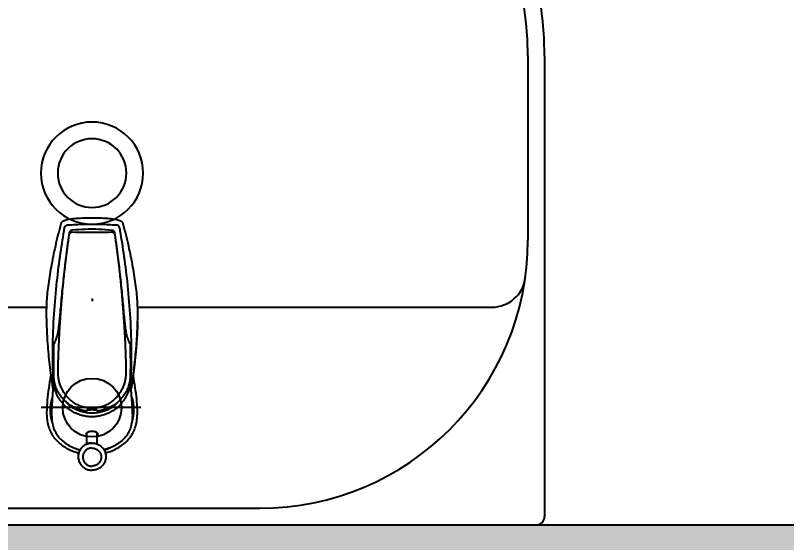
# Model space of a CAD drawing. Header units: millimetres. Extents: x 0 to 400063, y 963 to 238763.
# Drawn here: x 58034 to 58494.1, y 155007 to 155321.7 of the extents above; entities that cross this region are included whole.
import ezdxf

# ---------------------------------------------------------------- set-up
doc = ezdxf.new("R2010")
doc.units = ezdxf.units.MM
doc.header["$LTSCALE"] = 40
doc.header["$PDMODE"] = 34
doc.linetypes.add('CENTER', pattern=[2, 1.25, -0.25, 0.25, -0.25])
doc.layers.get('Defpoints').update_dxf_attribs({"color": 249})
doc.layers.add('.', color=7, linetype='Continuous', lineweight=13)
for name, color, linetype in [('07 dim wal', 5, 'Continuous'), ('2sec', 2, 'Continuous'), ('RMBOX', 4, 'Continuous'), ('도면층4', 4, 'Continuous')]:
    doc.layers.add(name, color=color, linetype=linetype)
doc.styles.add('마감재', font='stylu.ttf')
doc.dimstyles.new('Copy of DIM-60', dxfattribs={"dimscale": 50, "dimtxt": 2, "dimasz": 0.7, "dimexe": 1, "dimexo": 1, "dimgap": 0.7, "dimtad": 1, "dimdec": 0, "dimzin": 1, "dimdsep": 46, "dimlunit": 6, "dimtxsty": '마감재', "dimblk": 'ARCHTICK', "dimcen": -0.09, "dimclrd": 256, "dimclre": 256, "dimclrt": 3, "dimadec": 0, "dimazin": 0, "dimtfac": 1, "dimtdec": 0, "dimtix": 1, "dimtmove": 2, "dimatfit": 0, "dimldrblk": 'ARCHTICK', "dimfxl": 0, "dimtolj": 1, "dimtzin": 0, "dimarcsym": 0})

# ---------------------------------------------------------------- blocks, each defined once
blk = doc.blocks.new('A$C5A657EF6')
at = {"layer": 'RMBOX'}
for p, q in [((26.22912234081014, 134.8624140744648, 0.6530337038701646), (26.22912234081014, 128.114307755264, 0.6530337038701646)), ((32.22912234081377, 134.8624093079668, 0.6530337038701646), (32.22912234081377, 128.113990630364, 0.6530337038701646)), ((26.22912234081014, 114.8285442297636, 0.6530337038701646), (26.22912234081014, 115.2708587577633, 0.6530337038701646)), ((32.22912234081377, 115.2708587617651, 0.6530337038701646), (32.22912234081377, 114.8285442342656, 0.6530337038701646)), ((5.444069278710231, 99.3131675488628, 0.6530337038701646), (5.444054145409609, 99.31306320136696, 0.6530337038701646)), ((5.458533845612692, 99.41275258126166, 0.6530337038701646), (5.458244477813423, 99.41079069436523, 0.6530337038701646)), ((52.99999821061101, 99.41079067486567, 0.6530337038701646), (52.99976297131252, 99.41238955616495, 0.6530337038701646)), ((53.01419054141115, 99.31306312746597, 0.6530337038701646), (53.0141754403121, 99.3131672537636, 0.6530337038701646)), ((8.219428607311784, 70.8254142990661, 0.6530337038701646), (8.22012349661236, 70.82334301686456, 0.6530337038701646)), ((50.23876094741354, 70.82545542406547, 0.6530337038701646), (50.23810423371287, 70.82349862546448, 0.6530337038701646)), ((1.996722729809335, 61.99904309066437, 0.6530337038701646), (1.996721247709502, 61.99898313506378, 0.6530337038701646)), ((10.05425186351204, 57.74714230446602, 0.6530337038701646), (10.04839465440818, 57.71736131666398, 0.6530337038701646)), ((10.04839465440818, 57.71736131666398, 0.6530337038701646), (10.048410995214, 57.71716628746231, 0.6530337038701646)), ((48.40399342251112, 57.74714822336659, 0.6530337038701646), (48.40973669961386, 57.71737982676382, 0.6530337038701646)), ((48.40973669961386, 57.71737982676382, 0.6530337038701646), (48.40971961521063, 57.71718507656328, 0.6530337038701646)), ((15.60857978711283, 9.069347351165334, 0.6530337038701646), (15.60155641131132, 9.071800010966172, 0.6530337038701646)), ((42.84967415871506, 9.069336816965688, 0.6530337038701646), (42.85669701530787, 9.071789653163023, 0.6530337038701646)), ((14.83136406750782, 0.9340315633660339, 0.6530337038701646), (14.83177088651246, 0.9339190150656123, 0.6530337038701646)), ((15.45036785691082, 0.8171873697626779, 0.6530337038701646), (15.4504640332143, 0.8171760719649228, 0.6530337038701646)), ((29.22912356021152, 5.164617959962925e-07, 0.6530337038701646), (29.22912349900798, 0.02371048896361572, 0.6530337038701646)), ((43.00789669481128, 0.8171866921618403, 0.6530337038701646), (43.00778634851122, 0.8171737635627778, 0.6530337038701646)), ((43.62685839611004, 0.9340295754652743, 0.6530337038701646), (43.62649951541243, 0.9339302855648839, 0.6530337038701646)), ((46.74004014221282, 2.084988424963512, 0.6530337038701646), (46.73963827710759, 2.084790684362588, 0.6530337038701646))]:
    blk.add_line(p, q, dxfattribs=at)
at = {"layer": 'RMBOX', "linetype": 'CENTER', "ltscale": 2}
blk.add_line((3.376440872671083e-06, 113.2062505453869, 0.4000000005402882), (59.60335892498006, 113.2062505453869, 0.4000000005402882), dxfattribs=at)
at = {"layer": 'RMBOX', "linetype": 'Continuous'}
blk.add_line((29.20394847241187, 48.07721442011007, -109.6919801829488), (29.20394847241187, 49.60911072798172, -94.61074203043022), dxfattribs=at)
blk.add_line((29.20394847241187, 48.07721442011007, -109.6919801829488), (29.20394847241187, 49.60911072798172, -94.61074203043022), dxfattribs=at)
blk.add_line((29.20394847241187, 48.07721442011007, -109.6919801829488), (29.20394847241187, 49.60911072798172, -94.61074203043022), dxfattribs=at)
blk.add_line((29.20394847241187, 48.07721442011007, -109.6919801829488), (29.20394847241187, 49.60911072798172, -94.61074203043022), dxfattribs=at)
at = {"layer": 'RMBOX'}
blk.add_circle((29.20394847241278, 113.2062505453869, 0.4000000005402882), 17.5, dxfattribs=at)
for start, end in [(106.74388503899, 115.3744880077586), (65.38059127325917, 73.15373459942761), (160.0372229313534, 199.0805555331245), (341.3142067010338, 19.20086599509247)]:
    blk.add_arc((29.20394847241369, 114.5793725003643, 0.6530337038701646), 25, start, end, dxfattribs=at)
for points in [[(25.62953012930666, 135.1204395263642, 0.6530337038701646), (24.94255475300452, 135.4890916267652, 0.6530337038701646), (24.02264680011285, 136.1285686028634, 0.6530337038701646), (23.19972563551346, 136.8854472465648, 0.6530337038701646), (22.48912072351231, 137.7456283407639, 0.6530337038701646), (21.90406928901211, 138.6930883392654, 0.6530337038701646), (21.45546973330784, 139.7101778549643, 0.6530337038701646), (21.15167861741065, 140.7779504344637, 0.6530337038701646), (20.99835499500841, 141.8765154950654, 0.6530337038701646), (20.99835499500841, 142.9854088482637, 0.6530337038701646), (21.15167861741065, 144.0839739088653, 0.6530337038701646), (21.45546973330784, 145.1517464883648, 0.6530337038701646), (21.90406928901211, 146.1688360040637, 0.6530337038701646), (22.48912072351231, 147.1162960025652, 0.6530337038701646), (23.19972563551346, 147.9764770967643, 0.6530337038701646), (24.02264680011285, 148.7333557404656, 0.6530337038701646), (24.94255475300452, 149.3728327164638, 0.6530337038701646), (25.94231334960932, 149.8829957788632, 0.6530337038701646), (27.00329897881602, 150.2543415548655, 0.6530337038701646), (28.10574748580984, 150.4799525754663, 0.6530337038701646), (29.22912234081014, 150.5556261339655, 0.6530337038701646)], [(29.22912234081014, 137.3055173255636, 0.6530337038701646), (28.37358169370782, 137.3718269026642, 0.6530337038701646), (27.53910729671043, 137.5691228719654, 0.6530337038701646), (26.74624667901298, 137.8925471520654, 0.6530337038701646), (26.01452270021036, 138.3341359637654, 0.6530337038701646), (25.36195283330744, 138.883015924963, 0.6530337038701646), (24.80460551400756, 139.5256717892664, 0.6530337038701646), (24.35620448310874, 140.2462792366634, 0.6530337038701646), (24.02779086211012, 141.0270945200648, 0.6530337038701646), (23.82745128441456, 141.8488913758631, 0.6530337038701646), (23.76011877521159, 142.6914344381623, 0.6530337038701646), (23.82745128441456, 143.5339775004661, 0.6530337038701646), (24.02779086211012, 144.3557743562644, 0.6530337038701646), (24.35620448310874, 145.1365896396658, 0.6530337038701646), (24.80460551400756, 145.8571970870673, 0.6530337038701646), (25.36195283330744, 146.4998529513662, 0.6530337038701646), (26.01452270021036, 147.0487329125638, 0.6530337038701646), (26.74624667901298, 147.4903217242638, 0.6530337038701646), (27.53910729671043, 147.8137460043638, 0.6530337038701646), (28.37358169370782, 148.011041973665, 0.6530337038701646), (29.22912234081014, 148.0773515507656, 0.6530337038701646)], [(32.82871455230998, 135.1204395263642, 0.6530337038701646), (33.51568992861212, 135.4890916267652, 0.6530337038701646), (34.43559788151106, 136.1285686028634, 0.6530337038701646), (35.25851904611045, 136.8854472465648, 0.6530337038701646), (35.9691239581116, 137.7456283407639, 0.6530337038701646), (36.5541753926118, 138.6930883392654, 0.6530337038701646), (37.0027749483088, 139.7101778549643, 0.6530337038701646), (37.30656606420598, 140.7779504344637, 0.6530337038701646), (37.4598896866155, 141.8765154950654, 0.6530337038701646), (37.4598896866155, 142.9854088482637, 0.6530337038701646), (37.30656606420598, 144.0839739088653, 0.6530337038701646), (37.0027749483088, 145.1517464883648, 0.6530337038701646), (36.5541753926118, 146.1688360040637, 0.6530337038701646), (35.9691239581116, 147.1162960025652, 0.6530337038701646), (35.25851904611045, 147.9764770967643, 0.6530337038701646), (34.43559788151106, 148.7333557404656, 0.6530337038701646), (33.51568992861212, 149.3728327164638, 0.6530337038701646), (32.51593133200731, 149.8829957788632, 0.6530337038701646), (31.45494570280789, 150.2543415548655, 0.6530337038701646), (30.35249719580679, 150.4799525754663, 0.6530337038701646), (29.22912234081014, 150.5556261339655, 0.6530337038701646)], [(29.22912234081014, 137.2749917965632, 0.6530337038701646), (30.08951189851359, 137.3416771935638, 0.6530337038701646), (30.92871580991414, 137.5400913687656, 0.6530337038701646), (31.72607008940759, 137.8653487066651, 0.6530337038701646), (32.46194122841189, 138.3094402920653, 0.6530337038701646), (33.11820963731225, 138.8614311163622, 0.6530337038701646), (33.6787158099105, 139.5077293335646, 0.6530337038701646), (34.12965822381011, 140.2324209364645, 0.6530337038701646), (34.45993318040928, 141.0176616128649, 0.6530337038701646), (34.66140821410954, 141.8441161310659, 0.6530337038701646), (34.72912234081377, 142.6914344381623, 0.6530337038701646), (34.66140821410954, 143.5387527451633, 0.6530337038701646), (34.45993318040928, 144.3652072634643, 0.6530337038701646), (34.12965822381011, 145.1504479397647, 0.6530337038701646), (33.6787158099105, 145.8751395427646, 0.6530337038701646), (33.11820963731225, 146.5214377599625, 0.6530337038701646), (32.46194122841189, 147.0734285842639, 0.6530337038701646), (31.72607008940759, 147.5175201696641, 0.6530337038701646), (30.92871580991414, 147.8427775075636, 0.6530337038701646), (30.08951189851359, 148.0411916827654, 0.6530337038701646), (29.22912234081014, 148.107877079766, 0.6530337038701646)], [(5.090884082910634, 116.9884649431663, 0.6530337038701646), (5.352500409211643, 121.0362094985669, 0.6530337038701646), (6.074369262209075, 124.574876091466, 0.6530337038701646), (7.312760229404375, 127.7132566812645, 0.6530337038701646), (8.99252193591019, 130.3521910472648, 0.6530337038701646), (11.25254386150846, 132.7629063702636, 0.6530337038701646), (14.16412147220763, 134.9574994845636, 0.6530337038701646), (17.47719828831032, 136.7360191521641, 0.6530337038701646), (21.02568452941341, 138.0494299743634, 0.6530337038701646), (22.09963489711299, 138.3464642886668, 0.6530337038701646)], [(53.3673613447063, 116.9884650878669, 0.6530337038701646), (53.11624480171304, 120.9381877855651, 0.6530337038701646), (52.43528964780853, 124.3937310841659, 0.6530337038701646), (51.26705273110929, 127.4690389558657, 0.6530337038701646), (49.66440278160735, 130.0890384924662, 0.6530337038701646), (47.50595113340751, 132.487751382165, 0.6530337038701646), (44.66936124350832, 134.7144890534639, 0.6530337038701646), (41.33686149961068, 136.5714179264671, 0.6530337038701646), (37.73991480550467, 137.9579765074652, 0.6530337038701646), (36.36155010761286, 138.3503791187661, 0.6530337038701646)], [(29.22912234081014, 134.2959603943666, 0.6530337038701646), (28.54985247930745, 134.3242167159644, 0.6530337038701646), (27.86016449341332, 134.4111959816621, 0.6530337038701646), (27.15096583780905, 134.5634430460643, 0.6530337038701646), (26.40799236871317, 134.7943828746668, 0.6530337038701646), (25.62952847090855, 135.1204360536633, 0.6530337038701646)], [(29.22912234081014, 134.3062982092636, 0.6530337038701646), (28.10574748580984, 134.3819717678673, 0.6530337038701646), (27.00329897881602, 134.6075827884636, 0.6530337038701646), (25.94231334960932, 134.9789285644658, 0.6530337038701646), (25.62953012930666, 135.1204395263642, 0.6530337038701646)], [(29.22912234081014, 134.3062982092636, 0.6530337038701646), (30.35249719580679, 134.3819717678673, 0.6530337038701646), (31.45494570280789, 134.6075827884636, 0.6530337038701646), (32.51593133200731, 134.9789285644658, 0.6530337038701646), (32.82871455230998, 135.1204395263642, 0.6530337038701646)], [(32.82871621071536, 135.1204360536633, 0.6530337038701646), (32.04691854070916, 134.7931765868645, 0.6530337038701646), (31.29635914980827, 134.5606036710672, 0.6530337038701646), (30.58430140350902, 134.4088755751648, 0.6530337038701646), (29.89799905510881, 134.3233575577653, 0.6530337038701646), (29.22912234081014, 134.2959603943666, 0.6530337038701646)], [(25.82914026051003, 128.9709987721665, 0.6530337038701646), (25.83528074641436, 129.0843693287627, 0.6530337038701646), (25.88199469570827, 129.3033826122667, 0.6530337038701646), (25.97619436990863, 129.5246642492623, 0.6530337038701646), (26.11979172361316, 129.7454679201621, 0.6530337038701646), (26.2287927822108, 129.8746131304654, 0.6530337038701646)], [(29.22912234081014, 127.206571595467, 0.6530337038701646), (28.73512820241012, 127.2239595871645, 0.6530337038701646), (28.29283594341177, 127.270412033464, 0.6530337038701646), (27.89524392211024, 127.3395886650644, 0.6530337038701646), (27.53652209871143, 127.4278002506674, 0.6530337038701646), (27.21699764641016, 127.5313393973659, 0.6530337038701646), (26.92739510501269, 127.6509605562626, 0.6530337038701646), (26.66716395100957, 127.7863786509636, 0.6530337038701646), (26.43903639171185, 127.9360482824643, 0.6530337038701646), (26.2441488663062, 128.0992771068634, 0.6530337038701646), (26.08390526151197, 128.2755820727664, 0.6530337038701646), (25.96059957360922, 128.4638408353624, 0.6530337038701646), (25.87660707661053, 128.6625562167649, 0.6530337038701646), (25.83414087761412, 128.8700395875651, 0.6530337038701646), (25.82914026051003, 128.9709987721665, 0.6530337038701646)], [(32.62911679630997, 128.971075710466, 0.6530337038701646), (32.62860404171079, 128.938742386664, 0.6530337038701646), (32.5902178008073, 128.6914226758665, 0.6530337038701646), (32.49476853081433, 128.4585150103669, 0.6530337038701646), (32.3481863865054, 128.2429687303659, 0.6530337038701646), (32.15741316391359, 128.0473469372657, 0.6530337038701646), (31.92881022840811, 127.8724618472654, 0.6530337038701646), (31.66420495530838, 127.7164677614621, 0.6530337038701646), (31.36038539671063, 127.5771882075662, 0.6530337038701646), (31.01583643440608, 127.4556109072648, 0.6530337038701646), (30.63257192760648, 127.3546461680655, 0.6530337038701646), (30.20736375520573, 127.2764276464625, 0.6530337038701646), (29.73733038561477, 127.224987218766, 0.6530337038701646), (29.22912234081014, 127.206571595467, 0.6530337038701646)], [(32.22943907590889, 129.8746340187665, 0.6530337038701646), (32.35655183250856, 129.7215315261622, 0.6530337038701646), (32.51406026251061, 129.4610673510635, 0.6530337038701646), (32.60462487671248, 129.1971571412671, 0.6530337038701646), (32.62911679630997, 128.971075710466, 0.6530337038701646)], [(5.090884082910634, 116.9884649431663, 0.6530337038701646), (5.107012780612422, 115.0162690339641, 0.6530337038701646), (5.163959679612162, 113.5437035528651, 0.6530337038701646)], [(6.845979728313978, 98.1035684301662, 0.6530337038701646), (7.644256917708844, 100.9855746140659, 0.6530337038701646), (8.854874574408313, 103.7019632385648, 0.6530337038701646), (10.44929800690443, 106.2287450676661, 0.6530337038701646), (12.40488906460814, 108.5268043216649, 0.6530337038701646), (14.71500946850938, 110.5624605910646, 0.6530337038701646), (17.34497604611533, 112.2938642630663, 0.6530337038701646), (20.23023923721121, 113.6849385829657, 0.6530337038701646), (23.22677214091527, 114.6802480441659, 0.6530337038701646), (26.22912234081014, 115.2708587577638, 0.6530337038701646)], [(10.61844085251141, 109.2769621093669, 0.6530337038701646), (12.83719096280765, 111.9024587346632, 0.6530337038701646), (15.45173266900747, 114.1539150114625, 0.6530337038701646), (18.34124998371408, 115.9561831731628, 0.6530337038701646), (21.32558500800587, 117.2658110252644, 0.6530337038701646), (24.20380076880974, 118.0957225876648, 0.6530337038701646), (26.86398823911077, 118.5312367759673, 0.6530337038701646), (29.22912657690904, 118.6636960218641, 0.6530337038701646)], [(12.66941094270805, 108.7840821953671, 0.6530337038701646), (14.16151533940865, 110.4158374838664, 0.6530337038701646), (16.68943354880685, 112.5385317162647, 0.6530337038701646), (19.52770449610762, 114.2480545568662, 0.6530337038701646), (22.6149725811083, 115.505126436866, 0.6530337038701646), (25.88845617460538, 116.2767965825662, 0.6530337038701646), (29.22912234081014, 116.5342345680631, 0.6530337038701646)], [(29.22912234081014, 116.5342345507645, 0.6530337038701646), (32.5616419146063, 116.2780589706665, 0.6530337038701646), (35.8373484086078, 115.5070170462625, 0.6530337038701646), (38.92677303590972, 114.2499404537659, 0.6530337038701646), (41.76643935541506, 112.5402244732652, 0.6530337038701646), (44.29505325810896, 110.4174863478659, 0.6530337038701646), (45.78913281970745, 108.7837177275662, 0.6530337038701646)], [(29.22912658330824, 118.6636948445641, 0.6530337038701646), (31.52220375090837, 118.5387986389662, 0.6530337038701646), (33.97958307811132, 118.1550044626658, 0.6530337038701646), (36.66305664020911, 117.4283322609665, 0.6530337038701646), (39.59211258960568, 116.2233473496656, 0.6530337038701646), (42.59851190301561, 114.4461551549659, 0.6530337038701646), (45.42748319580642, 112.0952496448638, 0.6530337038701646), (47.83975133271088, 109.2770702619657, 0.6530337038701646)], [(32.22912234081377, 115.2708587617656, 0.6530337038701646), (35.23639968560747, 114.6789526023633, 0.6530337038701646), (38.23724863051029, 113.6811992752666, 0.6530337038701646), (41.12407014021301, 112.2877468571653, 0.6530337038701646), (43.75322647040593, 110.5548433698652, 0.6530337038701646), (46.06144251851219, 108.5185623175641, 0.6530337038701646), (48.01414982901406, 106.2216633173659, 0.6530337038701646), (49.60574891080614, 103.6975186849634, 0.6530337038701646), (50.81447968870998, 100.984210232665, 0.6530337038701646), (51.61226504300794, 98.10356810446706, 0.6530337038701646)], [(53.29428492221268, 113.5437032491666, 0.6530337038701646), (53.35123187731369, 115.0162681420636, 0.6530337038701646), (53.3673613447063, 116.9884650878669, 0.6530337038701646)], [(5.163965601412201, 113.5437038460634, 0.6530337038701646), (5.306932112405775, 110.8309469241669, 0.6530337038701646), (5.517926644904946, 107.3699211833639, 0.6530337038701646), (5.791930272305763, 103.5420083362635, 0.6530337038701646), (5.876255340725038, 101.8105319718336, 0.6530337038701646)], [(9.10211114080812, 94.16819396096457, 0.6530337038701646), (9.292240559210768, 95.7708631109665, 0.6530337038701646), (9.715802248509135, 97.82983217476271, 0.6530337038701646), (10.42183765770824, 100.0767909145645, 0.6530337038701646), (11.3915881970097, 102.2860569155648, 0.6530337038701646), (12.60766567520841, 104.3815318115651, 0.6530337038701646), (14.08668562501043, 106.3599542855638, 0.6530337038701646), (15.8659791444079, 108.2163552200666, 0.6530337038701646), (18.04239114950906, 109.9713575592671, 0.6530337038701646), (20.74556902300901, 111.5863424649672, 0.6530337038701646), (23.67136205110728, 112.777569477563, 0.6530337038701646), (26.4682411823087, 113.442637114664, 0.6530337038701646), (29.21720314910999, 113.6624977439635, 0.6530337038701646), (31.96649516991238, 113.4463385993661, 0.6530337038701646), (34.76410851410765, 112.7848030693633, 0.6530337038701646), (37.69319756790355, 111.5960705078635, 0.6530337038701646), (40.40236320601252, 109.980833810265, 0.6530337038701646), (42.58577617200717, 108.2223415492638, 0.6530337038701646), (44.37037681860966, 106.3613402437625, 0.6530337038701646), (45.8531357935135, 104.3776555754641, 0.6530337038701646), (47.07159920450795, 102.2763019427623, 0.6530337038701646), (48.04251686230418, 100.0604507136643, 0.6530337038701646), (48.74775417921046, 97.8090536181628, 0.6530337038701646), (49.16878257161443, 95.75302862966623, 0.6530337038701646), (49.35613359530907, 94.168192157764, 0.6530337038701646)], [(32.22912234081377, 114.828544234266, 0.6530337038701646), (32.12695284550864, 114.6692833734653, 0.6530337038701646), (31.8274822207095, 114.5481901551659, 0.6530337038701646), (31.35144285401111, 114.4657264152659, 0.6530337038701646), (30.73076105841028, 114.4162283835669, 0.6530337038701646), (30.00683198070692, 114.3914530674658, 0.6530337038701646), (29.22890322150852, 114.3842005269664, 0.6530337038701646), (28.45090560880999, 114.3914631284645, 0.6530337038701646), (27.72694710080759, 114.4162565879662, 0.6530337038701646), (27.10635027470562, 114.4657791134671, 0.6530337038701646), (26.63048160230392, 114.5482626644628, 0.6530337038701646), (26.33117946971106, 114.6693613193622, 0.6530337038701646), (26.22912234081014, 114.828544229764, 0.6530337038701646)], [(52.57880253390613, 102.4330269314635, 0.6530337038701646), (52.66631431891074, 103.5420071657666, 0.6530337038701646), (52.94031804801125, 107.3699213537623, 0.6530337038701646), (53.15131261500937, 110.8309477417663, 0.6530337038701646), (53.29427906471028, 113.5437035390635, 0.6530337038701646)], [(6.115125154708949, 96.53769301716352, 0.6530337038701646), (6.129043149812787, 96.83414873246534, 0.6530337038701646), (6.147193855711521, 97.16543287176705, 0.6530337038701646), (6.172604939209123, 97.53327334616301, 0.6530337038701646), (6.207781038709072, 97.93257557406491, 0.6530337038701646), (6.254260350109689, 98.36112384156536, 0.6530337038701646), (6.313847071909549, 98.8215505548635, 0.6530337038701646), (6.388781109006231, 99.31643411046593, 0.6530337038701646), (6.482154909306701, 99.84949635676571, 0.6530337038701646), (6.598515327012137, 100.4264504157675, 0.6530337038701646), (6.743708306912595, 101.0541182286636, 0.6530337038701646), (6.923940021115413, 101.7357710370663, 0.6530337038701646), (7.14312041471203, 102.464113500065, 0.6530337038701646), (7.403003899806208, 103.2280136554675, 0.6530337038701646), (7.703960125509184, 104.016665964665, 0.6530337038701646), (8.044806882906414, 104.8194655914642, 0.6530337038701646), (8.423571771007119, 105.6274606518639, 0.6530337038701646), (8.831255461907858, 106.4202551224628, 0.6530337038701646), (9.24555663141291, 107.1605411032635, 0.6530337038701646), (9.637546575213491, 107.8111602613637, 0.6530337038701646), (9.992371781507245, 108.3653027336652, 0.6530337038701646), (10.31421696291, 108.8447143516635, 0.6530337038701646), (10.61754454291076, 109.2775750458634, 0.6530337038701646)], [(47.84063107141264, 109.2776715918637, 0.6530337038701646), (48.13832709691269, 108.8530231239622, 0.6530337038701646), (48.45769327530797, 108.3777399797657, 0.6530337038701646), (48.80456746610798, 107.8370229181621, 0.6530337038701646), (49.17814011610972, 107.2196953787636, 0.6530337038701646), (49.56774694190972, 106.5298271340646, 0.6530337038701646), (49.95566723770753, 105.7867717953661, 0.6530337038701646), (50.32618357540559, 105.0126251143649, 0.6530337038701646), (50.6694918991052, 104.2242704066632, 0.6530337038701646), (50.98018626411431, 103.4331032409648, 0.6530337038701646), (51.25411987050757, 102.651842333463, 0.6530337038701646), (51.4890890330098, 101.8938383698662, 0.6530337038701646), (51.68479947551532, 101.1730562474634, 0.6530337038701646), (51.84329988160971, 100.5019464980671, 0.6530337038701646), (51.96934317930572, 99.88526948696403, 0.6530337038701646), (52.06832551381012, 99.3234217366637, 0.6530337038701646), (52.14547139101342, 98.81387576456405, 0.6530337038701646), (52.20543080680727, 98.34890437556737, 0.6530337038701646), (52.25158340431153, 97.92111246436548, 0.6530337038701646), (52.28636429550897, 97.52402173296673, 0.6530337038701646), (52.31145536640543, 97.15870483506592, 0.6530337038701646), (52.32938238991119, 96.83052943856296, 0.6530337038701646), (52.3431194841105, 96.5376929733668, 0.6530337038701646)], [(52.54352400781499, 101.9986986978631, 0.6530337038701646), (52.5599699553095, 102.2003045034637, 0.6530337038701646)], [(52.5599699553095, 102.2003045034637, 0.6530337038701646), (52.57880253390613, 102.4330269314635, 0.6530337038701646)], [(5.433686371710792, 99.2415884087643, 0.6530337038701646), (3.709909228109609, 85.98692717606468, 0.6530337038701646), (2.547016308206366, 73.27942087566612, 0.6530337038701646), (1.996697216607572, 61.99904372026708, 0.6530337038701646)], [(2.040697171909414, 62.4502376297653, 0.6530337038701646), (2.078078466311126, 63.7010526046663, 0.6530337038701646), (2.152763766611315, 65.71180080966428, 0.6530337038701646), (2.252813219511154, 67.9006434088626, 0.6530337038701646), (2.383451876212348, 70.29696108396479, 0.6530337038701646), (2.550771020909451, 72.92632903616436, 0.6530337038701646), (2.760379818908405, 75.79466027386502, 0.6530337038701646), (3.018649973408174, 78.89969445146221, 0.6530337038701646), (3.327568232605699, 82.18954269906703, 0.6530337038701646), (3.678942607410136, 85.54501337786519, 0.6530337038701646), (4.058556729003612, 88.84759664956277, 0.6530337038701646), (4.447367399410723, 91.9821247949642, 0.6530337038701646), (4.82308206941525, 94.83512793556315, 0.6530337038701646), (5.161838280608208, 97.29389873586683, 0.6530337038701646), (5.438899433509505, 99.24085257586398, 0.6530337038701646)], [(5.444054822710314, 99.31306311016328, 0.6530337038701646), (5.433686371710792, 99.2415884087643, 0.6530337038701646)], [(5.43889938360735, 99.24085258166656, 0.6530337038701646), (5.445963271813525, 99.28982911806656, 0.6530337038701646), (5.453019828510151, 99.33870201096511, 0.6530337038701646)], [(5.439365861810074, 99.26295766896715, 0.6530337038701646), (5.43889938360735, 99.24085258166656, 0.6530337038701646)], [(5.444054124509421, 99.3130632043642, 0.6530337038701646), (5.44318703090903, 99.30679898396306, 0.6530337038701646), (5.439365861810074, 99.26295766896715, 0.6530337038701646)], [(5.458251677307999, 99.41078965256224, 0.6530337038701646), (5.446317822315905, 99.32865804356538, 0.6530337038701646), (5.444069279608811, 99.3131675487632, 0.6530337038701646)], [(5.453009981709329, 99.3387032641624, 0.6530337038701646), (5.495489994209493, 99.63121117906326, 0.6530337038701646)], [(5.458244465411553, 99.41079069616649, 0.6530337038701646), (5.457317357813736, 99.40410092586376, 0.6530337038701646), (5.453009981709329, 99.3387032641624, 0.6530337038701646)], [(5.456627484607452, 99.31520341056626, 0.6530337038701646), (5.453019849010161, 99.33870129886259, 0.6530337038701646)], [(6.462763822710258, 94.67409129266457, 0.6530337038701646), (6.498023989210196, 95.09807704696527, 0.6530337038701646), (6.534745166107314, 95.51661036886458, 0.6530337038701646), (6.571360299010848, 95.9109936159632, 0.6530337038701646), (6.606165720007994, 96.2648213168643, 0.6530337038701646), (6.637934601010784, 96.56980722476533, 0.6530337038701646), (6.667702945709607, 96.8398168145643, 0.6530337038701646), (6.697290933505428, 97.09272730156613, 0.6530337038701646), (6.728742731011153, 97.34409361726307, 0.6530337038701646), (6.763262737007608, 97.59822646206544, 0.6530337038701646), (6.801575272911577, 97.85167742256476, 0.6530337038701646), (6.845979728313978, 98.1035684301662, 0.6530337038701646)], [(51.61226504300794, 98.10356810446706, 0.6530337038701646), (51.65382152341408, 97.86923841216435, 0.6530337038701646), (51.68977276971418, 97.63450891176603, 0.6530337038701646), (51.72234453991041, 97.3986989984644, 0.6530337038701646), (51.75228239161152, 97.16385806346466, 0.6530337038701646), (51.78034331111121, 96.92875328686227, 0.6530337038701646), (51.80788636701254, 96.68436658826636, 0.6530337038701646), (51.83619391380853, 96.41947473366258, 0.6530337038701646), (51.86639762770938, 96.12174395746592, 0.6530337038701646), (51.89847670380914, 95.78859369266524, 0.6530337038701646), (51.9313855476139, 95.42868278836636, 0.6530337038701646), (51.96404076381441, 95.05319831176735, 0.6530337038701646), (51.99548085891365, 94.67409129266457, 0.6530337038701646)], [(52.97196853781134, 99.56812192926577, 0.6530337038701646), (52.93721252990872, 99.80455606986311, 0.6530337038701646)], [(53.00523313740996, 99.3387031462646, 0.6530337038701646), (52.97196853781134, 99.56812192926577, 0.6530337038701646)], [(53.0141754421129, 99.31316725406418, 0.6530337038701646), (53.01192937040832, 99.32864073926453, 0.6530337038701646), (52.99999297571048, 99.41078991776635, 0.6530337038701646)], [(53.00523313740996, 99.3387031462646, 0.6530337038701646), (53.00092540630794, 99.40410069896302, 0.6530337038701646), (52.99999822280733, 99.41079067656233, 0.6530337038701646)], [(53.00522482340966, 99.33870135956226, 0.6530337038701646), (53.00160184110428, 99.3151039410634, 0.6530337038701646)], [(53.01934531520965, 99.24085249346376, 0.6530337038701646), (53.01228151300893, 99.289828449065, 0.6530337038701646), (53.00522482971064, 99.33870207136465, 0.6530337038701646)], [(53.0245583226133, 99.24158832026592, 0.6530337038701646), (53.01418986940917, 99.3130630370672, 0.6530337038701646)], [(53.01934531520965, 99.24085249346376, 0.6530337038701646), (53.01505765901311, 99.30679889496446, 0.6530337038701646), (53.01419056230588, 99.31306313056325, 0.6530337038701646)], [(56.46153031520953, 61.99977968666303, 0.6530337038701646), (55.91119466941018, 73.27992824716262, 0.6530337038701646), (54.74830602471047, 85.98718753436629, 0.6530337038701646), (53.0245583226133, 99.24158832026592, 0.6530337038701646)], [(12.87603750150811, 5.608609299666796, 0.6530337038701646), (10.46233745601057, 20.89718468186334, 0.6530337038701646), (8.306246249707328, 37.9776189408642, 0.6530337038701646), (6.6381597947111, 57.12395409346414, 0.6530337038701646), (5.823592133911006, 78.07680183696561, 0.6530337038701646), (6.115122959206928, 96.53769290296282, 0.6530337038701646)], [(6.523252460508957, 75.48464099126363, 0.6530337038701646), (6.47644276571009, 77.22299606116508, 0.6530337038701646), (6.437198682404414, 78.92548890206513, 0.6530337038701646), (6.405469627807179, 80.58311365556278, 0.6530337038701646), (6.38107785691318, 82.18801008786272, 0.6530337038701646), (6.363637411213858, 83.74467969006332, 0.6530337038701646), (6.352754566003568, 85.280482108966, 0.6530337038701646), (6.348556964010641, 86.8229031169642, 0.6530337038701646), (6.351693100408738, 88.37567794476513, 0.6530337038701646), (6.363030055606941, 89.93470341566649, 0.6530337038701646), (6.383804041310214, 91.5024519895644, 0.6530337038701646), (6.415902333108534, 93.07967200566623, 0.6530337038701646), (6.462763822710258, 94.67409129266457, 0.6530337038701646)], [(15.63782256800914, 9.88090191926517, 0.6530337038701646), (14.63927417661034, 17.06240825846749, 0.6530337038701646), (13.81777111370684, 23.51343363886485, 0.6530337038701646), (13.12719915640992, 29.39704690326494, 0.6530337038701646), (12.5396684197076, 34.80460648196299, 0.6530337038701646), (12.04275802240591, 39.72808755416395, 0.6530337038701646), (11.61931149170778, 44.22993483806408, 0.6530337038701646), (11.25699710741173, 48.35175888406525, 0.6530337038701646), (10.94552653460414, 52.13485108526243, 0.6530337038701646), (10.67748777380984, 55.60424067426652, 0.6530337038701646), (10.44652487281201, 58.78486486726274, 0.6530337038701646), (10.24737385610933, 61.6986241209645, 0.6530337038701646), (10.07535469400682, 64.3696362486628, 0.6530337038701646), (9.92655205191113, 66.81975125546728, 0.6530337038701646), (9.797708478407003, 69.06817152326425, 0.6530337038701646), (9.686019518707326, 71.13331633946586, 0.6530337038701646), (9.589049575115496, 73.03326910036617, 0.6530337038701646), (9.504698978005763, 74.78541418826467, 0.6530337038701646), (9.431184916811617, 76.40588958066587, 0.6530337038701646), (9.366977527504787, 77.91010133086388, 0.6530337038701646), (9.310762490207708, 79.31293796616615, 0.6530337038701646), (9.261935760008782, 80.61453580366674, 0.6530337038701646), (9.219931513405754, 81.81442277576593, 0.6530337038701646), (9.183874833310256, 82.92226564406633, 0.6530337038701646), (9.153055026708898, 83.94560895716609, 0.6530337038701646), (9.126880851112219, 84.89039152046303, 0.6530337038701646), (9.10526810920419, 85.74390558346408, 0.6530337038701646), (9.087537100011104, 86.51523603886403, 0.6530337038701646), (9.073031934207393, 87.21648005216252, 0.6530337038701646), (9.061210647709231, 87.85930295046569, 0.6530337038701646), (9.051635397208884, 88.45514795476561, 0.6530337038701646), (9.043969060010568, 89.01539402886215, 0.6530337038701646), (9.03797723840762, 89.55169263646553, 0.6530337038701646), (9.033691719414492, 90.0553462823666, 0.6530337038701646), (9.03104738890761, 90.51761363426635, 0.6530337038701646), (9.029867769513658, 90.93050267326475, 0.6530337038701646), (9.029881282913266, 91.2957272345659, 0.6530337038701646), (9.030835644607578, 91.61909484556531, 0.6530337038701646), (9.032522908008104, 91.90560289096652, 0.6530337038701646), (9.034771432205162, 92.15962364296615, 0.6530337038701646), (9.037444268509716, 92.385332232667, 0.6530337038701646), (9.040441292509058, 92.58689881876421, 0.6530337038701646), (9.04370273920722, 92.76856847206659, 0.6530337038701646), (9.047213285510225, 92.93467976556371, 0.6530337038701646), (9.051007021011173, 93.08965420986738, 0.6530337038701646), (9.055174841814733, 93.23797647186552, 0.6530337038701646), (9.059882674308028, 93.38432900786415, 0.6530337038701646), (9.065321641210176, 93.53160078996211, 0.6530337038701646), (9.071560411110113, 93.67786589106458, 0.6530337038701646), (9.0785718950101, 93.81929056476679, 0.6530337038701646), (9.086232908510283, 93.951489448865, 0.6530337038701646), (9.09426468941092, 94.06963796786499, 0.6530337038701646), (9.102110668507521, 94.16819401186444, 0.6530337038701646)], [(49.3561341876084, 94.16819221046467, 0.6530337038701646), (49.36407593010517, 94.06833546746498, 0.6530337038701646), (49.37216830940815, 93.94899166736309, 0.6530337038701646), (49.37985615400976, 93.8158594351637, 0.6530337038701646), (49.38686617261192, 93.67389579886662, 0.6530337038701646), (49.39308080411138, 93.52761053596282, 0.6530337038701646), (49.39847802940494, 93.38095150856702, 0.6530337038701646), (49.40313252881242, 93.23588789306655, 0.6530337038701646), (49.40724367421353, 93.08942499376485, 0.6530337038701646), (49.41098189550758, 92.93684945396421, 0.6530337038701646), (49.41444256341128, 92.77364062896254, 0.6530337038701646), (49.41766419930718, 92.59533780816696, 0.6530337038701646), (49.42063577211229, 92.39756069656437, 0.6530337038701646), (49.42330149281042, 92.17602175116212, 0.6530337038701646), (49.4255647195132, 91.926512131364, 0.6530337038701646), (49.427291409811, 91.64483083496293, 0.6530337038701646), (49.42831239641237, 91.3266081529639, 0.6530337038701646), (49.42842232290786, 90.96691545006365, 0.6530337038701646), (49.42737211480926, 90.55995108766751, 0.6530337038701646), (49.42488554650845, 90.10303699596648, 0.6530337038701646), (49.42078360240703, 89.60482879536471, 0.6530337038701646), (49.41497619440997, 89.07228100136422, 0.6530337038701646), (49.40751507580717, 88.5165460422661, 0.6530337038701646), (49.39817925251191, 87.92628908516349, 0.6530337038701646), (49.38663789551356, 87.2899574767655, 0.6530337038701646), (49.37245843510755, 86.59596627436372, 0.6530337038701646), (49.35510363051435, 85.83253247076414, 0.6530337038701646), (49.3339215674132, 84.9874406689662, 0.6530337038701646), (49.30819635800435, 84.05013959326538, 0.6530337038701646), (49.27780600481128, 83.03244874196594, 0.6530337038701646), (49.24221157951251, 81.93034232276318, 0.6530337038701646), (49.2006888591095, 80.73582346276567, 0.6530337038701646), (49.15239141841084, 79.43996376466316, 0.6530337038701646), (49.09667236471068, 78.04117950926525, 0.6530337038701646), (49.03299236670864, 76.54109326216371, 0.6530337038701646), (48.96003744481277, 74.92471393766323, 0.6530337038701646), (48.87626659001398, 73.17631749336329, 0.6530337038701646), (48.77988382150579, 71.2794738762625, 0.6530337038701646), (48.66877251281039, 69.21649883716441, 0.6530337038701646), (48.54047121831172, 66.96892585206683, 0.6530337038701646), (48.39214373711002, 64.51795245856488, 0.6530337038701646), (48.22049607310691, 61.8440325301674, 0.6530337038701646), (48.02156961010769, 58.92498577886386, 0.6530337038701646), (47.79061645541151, 55.73615119816736, 0.6530337038701646), (47.52227376681185, 52.25489966806549, 0.6530337038701646), (47.21009981981115, 48.4560073270643, 0.6530337038701646), (46.84654268330996, 44.31376900166583, 0.6530337038701646), (46.42122281320917, 39.78705816636307, 0.6530337038701646), (45.92183697070868, 34.83579538736308, 0.6530337038701646), (45.33139916561049, 29.40018287466614, 0.6530337038701646), (44.63828035651022, 23.4954646208655, 0.6530337038701646), (43.8160112127116, 17.04011961936544, 0.6530337038701646), (42.8204221201122, 9.880901995162503, 0.6530337038701646)], [(52.3431219572085, 96.5376928682656, 0.6530337038701646), (52.6345224380093, 78.06533005036385, 0.6530337038701646), (51.81913334031196, 57.10934121626565, 0.6530337038701646), (50.15092384321179, 37.96770892326663, 0.6530337038701646), (47.9954189969103, 20.89378206746574, 0.6530337038701646), (45.58220741790865, 5.608609447164099, 0.6530337038701646)], [(51.99548085891365, 94.67409129266457, 0.6530337038701646), (52.04290700170895, 93.05650043246374, 0.6530337038701646), (52.07531313380969, 91.44939918016576, 0.6530337038701646), (52.09602725941295, 89.85309204216378, 0.6530337038701646), (52.10699413781185, 88.27453827506474, 0.6530337038701646), (52.10962349680631, 86.7144138068636, 0.6530337038701646), (52.1049077642092, 85.16672739126648, 0.6530337038701646), (52.09344556071301, 83.62023671056363, 0.6530337038701646), (52.07542114180615, 82.05741576176592, 0.6530337038701646), (52.05071224951098, 80.4639367055654, 0.6530337038701646), (52.01915449210719, 78.83625230996245, 0.6530337038701646), (51.98062012581431, 77.17580245876547, 0.6530337038701646), (51.93499222410901, 75.48464109396377, 0.6530337038701646)], [(6.645608541810361, 74.94144480386353, 0.6530337038701646), (6.617468865704723, 75.01026668286272, 0.6530337038701646), (6.523252460508957, 75.48464099126363, 0.6530337038701646)], [(6.645615842211555, 74.94144935516601, 0.6530337038701646), (7.170027261006908, 73.68988551896678, 0.6530337038701646), (7.713592246007465, 72.26987482666686, 0.6530337038701646), (8.068753989609831, 71.26944291036693, 0.6530337038701646)], [(50.38742109071245, 71.26342751706602, 0.6530337038701646), (50.74267084170788, 72.26445699566398, 0.6530337038701646), (51.286380998612, 73.68530122626566, 0.6530337038701646), (51.81263038901307, 74.94145288696586, 0.6530337038701646)], [(51.93499222410901, 75.48464109396377, 0.6530337038701646), (51.84077581121528, 75.01026675896469, 0.6530337038701646), (51.81263765811309, 74.94144834946496, 0.6530337038701646)], [(8.068753989609831, 71.26944291036693, 0.6530337038701646), (8.08812361141463, 71.21306972096704, 0.6530337038701646)], [(8.08812361141463, 71.21306972096704, 0.6530337038701646), (8.219490723608033, 70.82543506926527, 0.6530337038701646)], [(8.220195307807444, 70.82336720656372, 0.6530337038701646), (8.398437378007657, 70.20100504856259, 0.6530337038701646), (8.650589164408302, 69.05808903016464, 0.6530337038701646), (8.932973567505542, 67.45384248476626, 0.6530337038701646), (9.229458854315453, 65.41631024086314, 0.6530337038701646), (9.52592899921001, 63.00806044616479, 0.6530337038701646), (9.809511323008337, 60.3229629588634, 0.6530337038701646), (10.04601802061006, 57.74642323756439, 0.6530337038701646)], [(48.41222734871189, 57.74642959166727, 0.6530337038701646), (48.64623684800608, 60.29748638696333, 0.6530337038701646), (48.92941694711044, 62.98258589556667, 0.6530337038701646), (49.22575322540797, 65.3935898779639, 0.6530337038701646), (49.52232993500729, 67.43540132106432, 0.6530337038701646), (49.80496613680589, 69.04438519546261, 0.6530337038701646), (50.05750819000968, 70.19190709736563, 0.6530337038701646), (50.23810580310965, 70.8234981555654, 0.6530337038701646)], [(50.23876092600767, 70.82545543116453, 0.6530337038701646), (50.37012240270997, 71.21307233826542, 0.6530337038701646)], [(50.37012240270997, 71.21307233826542, 0.6530337038701646), (50.38742109071245, 71.26342751706602, 0.6530337038701646)], [(1.993120993709454, 61.85228604106328, 0.6530337038701646), (1.937224348112068, 56.3817263251633, 0.6530337038701646), (2.06687768041229, 50.97775249936262, 0.6530337038701646), (2.43455133640964, 45.71269080176648, 0.6530337038701646), (3.005992732803861, 40.70994450416606, 0.6530337038701646)], [(1.996722295505606, 61.998983927366, 0.6530337038701646), (1.993120993709454, 61.85228604106328, 0.6530337038701646)], [(1.999682093908632, 61.99889999456559, 0.6530337038701646), (2.025451296613028, 61.85161773966342, 0.6530337038701646)], [(2.025451296613028, 61.85161773966342, 0.6530337038701646), (2.029020330610365, 61.99816145726459, 0.6530337038701646)], [(2.029020330610365, 61.99816145726459, 0.6530337038701646), (2.040697171909414, 62.4502376297653, 0.6530337038701646)], [(55.45225360360564, 40.70995729246647, 0.6530337038701646), (56.02371858680999, 45.71295912496339, 0.6530337038701646), (56.39138707600796, 50.97819459096741, 0.6530337038701646), (56.52102337481119, 56.38229683536451, 0.6530337038701646), (56.46510860151466, 61.85301817686309, 0.6530337038701646)], [(56.42920597360717, 61.99889978236229, 0.6530337038701646), (56.41755183811256, 62.45005840196541, 0.6530337038701646)], [(56.43277580861104, 61.85234977666482, 0.6530337038701646), (56.42920597360717, 61.99889978236229, 0.6530337038701646)], [(56.43277580861104, 61.85234977666482, 0.6530337038701646), (56.45854529700955, 61.99963921086351, 0.6530337038701646)], [(56.46510860151466, 61.85301817686309, 0.6530337038701646), (56.46150573011255, 61.99972312386421, 0.6530337038701646)], [(10.04601802061006, 57.74642323756439, 0.6530337038701646), (10.04850997271205, 57.71737120216699, 0.6530337038701646)], [(10.04841074171054, 57.71716626576222, 0.6530337038701646), (11.02045436270419, 47.04047458806258, 0.6530337038701646), (12.24336451161435, 35.17727216916342, 0.6530337038701646), (13.75429072790939, 22.42731512046362, 0.6530337038701646), (15.48422890880829, 9.858486491062877, 0.6530337038701646)], [(10.05425186351204, 57.74714230446648, 0.6530337038701646), (10.05674211911173, 57.71808110466395, 0.6530337038701646)], [(42.97401703741343, 9.858483519566335, 0.6530337038701646), (44.7012622937109, 22.40619879746305, 0.6530337038701646), (46.21255757800827, 35.15616123986661, 0.6530337038701646), (47.43576298071275, 47.01945954596454, 0.6530337038701646), (48.40983499860886, 57.71717516396734, 0.6530337038701646)], [(48.40148693121591, 57.71789500356704, 0.6530337038701646), (48.40399364220866, 57.74714820886516, 0.6530337038701646)], [(48.40973560851126, 57.71737992026488, 0.6530337038701646), (48.41222734871189, 57.74642959166727, 0.6530337038701646)], [(3.005992732803861, 40.70994450416606, 0.6530337038701646), (3.011912226509594, 40.66480803626405, 0.6530337038701646)], [(3.011874765310495, 40.66474391006636, 0.6530337038701646), (4.777406635912484, 29.40865608846366, 0.6530337038701646), (7.348915678012418, 16.7231819367646, 0.6530337038701646), (10.59090125760849, 3.50273077636416, 0.6530337038701646)], [(3.013218019008491, 40.66474339956244, 0.6530337038701646), (3.041780748808378, 40.71450091726661, 0.6530337038701646)], [(3.04771846611402, 40.66952941366367, 0.6530337038701646), (3.041780977309827, 40.71450094296438, 0.6530337038701646)], [(47.8673435991077, 3.502731115764846, 0.6530337038701646), (51.10933037220821, 16.72318891716372, 0.6530337038701646), (53.68083947660853, 29.40866664446389, 0.6530337038701646), (55.44637000751027, 40.66475740866395, 0.6530337038701646)], [(55.41052812410999, 40.66954331986494, 0.6530337038701646), (55.41646547161145, 40.71451370536693, 0.6530337038701646)], [(55.41646562100868, 40.71451368856401, 0.6530337038701646), (55.44502833651131, 40.66475623616611, 0.6530337038701646)], [(55.44633412320763, 40.66482087546433, 0.6530337038701646), (55.45225360360564, 40.70995729246647, 0.6530337038701646)], [(15.48422890880829, 9.858486491062877, 0.6530337038701646), (15.60154799090742, 9.071799909166884, 0.6530337038701646)], [(17.50938258421229, 8.329264624063626, 0.6530337038701646), (17.09629355180732, 8.384893235867139, 0.6530337038701646), (16.68874158371182, 8.529341296663233, 0.6530337038701646), (16.31298691091069, 8.765019580865783, 0.6530337038701646), (15.99844759100961, 9.082598353867297, 0.6530337038701646), (15.76856986481289, 9.462895522266308, 0.6530337038701646), (15.63781912321065, 9.880901394063812, 0.6530337038701646)], [(42.8204255790115, 9.880901469365426, 0.6530337038701646), (42.68967446720853, 9.462894617564643, 0.6530337038701646), (42.45979619990976, 9.082597286666214, 0.6530337038701646), (42.1452562133054, 8.765018283662585, 0.6530337038701646), (41.76950110440885, 8.529340238466148, 0.6530337038701646), (41.36194784250984, 8.384892666464339, 0.6530337038701646), (40.94886238681283, 8.329264601267141, 0.6530337038701646)], [(42.85669709631111, 9.071790884964912, 0.6530337038701646), (42.97401703741343, 9.858483519566335, 0.6530337038701646)], [(12.87587204941156, 5.608690901964337, 0.6530337038701646), (13.11656679911175, 5.077882235365223, 0.6530337038701646), (13.49849857890877, 4.63131949406602, 0.6530337038701646), (13.98863697270644, 4.307624351864661, 0.6530337038701646), (14.54459278101058, 4.134792715964295, 0.6530337038701646)], [(15.60159995781214, 9.071806539665204, 0.6530337038701646), (15.66442739391277, 8.78671957136362, 0.6530337038701646), (15.8894179235067, 8.278400481564177, 0.6530337038701646), (16.23466018840918, 7.852042932164522, 0.6530337038701646), (16.67314443590658, 7.536653099165278, 0.6530337038701646), (17.16901195621176, 7.352733685662542, 0.6530337038701646)], [(17.16901195621176, 7.352733685662542, 0.6530337038701646), (25.17910663041039, 6.767817702663024, 0.6530337038701646), (33.25867886581182, 6.767077178066074, 0.6530337038701646), (40.99600622780417, 7.308670220965041, 0.6530337038701646)], [(40.94886530250733, 8.329204007965245, 0.6530337038701646), (33.12442903920601, 8.408966084663234, 0.6530337038701646), (25.33384036000643, 8.40896613726386, 0.6530337038701646), (17.50937965720732, 8.329204002662891, 0.6530337038701646)], [(40.99600622780417, 7.308670220965041, 0.6530337038701646), (41.06692001250849, 7.316134575063415, 0.6530337038701646)], [(41.06692961000954, 7.316198683862467, 0.6530337038701646), (41.09004541411196, 7.318781728364456, 0.6530337038701646)], [(41.09004541411196, 7.318781728364456, 0.6530337038701646), (41.26259953160843, 7.346963835467477, 0.6530337038701646)], [(41.26259953160843, 7.346963835467477, 0.6530337038701646), (41.76103179531128, 7.524050416164982, 0.6530337038701646), (42.20419027790558, 7.833949884767435, 0.6530337038701646), (42.55545926830382, 8.256812994765141, 0.6530337038701646), (42.78693625030792, 8.763731375762518, 0.6530337038701646), (42.85664729241034, 9.071797114062292, 0.6530337038701646)], [(45.58237264300988, 5.608690964764946, 0.6530337038701646), (45.3416778776118, 5.077882277565777, 0.6530337038701646), (44.95974608770484, 4.631319538062826, 0.6530337038701646), (44.46960769910947, 4.30762440726653, 0.6530337038701646), (43.91365190931538, 4.134792778364726, 0.6530337038701646)], [(10.59090125760849, 3.50273077636416, 0.6530337038701646), (10.61599279911024, 3.408443503864191, 0.6530337038701646)], [(10.61599686131012, 3.408488049564085, 0.6530337038701646), (10.61944310890613, 3.395698832165408, 0.6530337038701646), (10.73427999581327, 3.080775896065688, 0.6530337038701646)], [(10.73427999581327, 3.080775896065688, 0.6530337038701646), (10.80740835590768, 2.937584412062506, 0.6530337038701646), (11.073027662409, 2.568317484466434, 0.6530337038701646), (11.38390654611067, 2.287461537163153, 0.6530337038701646), (11.71139797561409, 2.088351258363446, 0.6530337038701646), (11.7186587548058, 2.08476453186563, 0.6530337038701646)], [(11.71861512020769, 2.084785192165555, 0.6530337038701646), (11.90964604821056, 1.992699584867523, 0.6530337038701646)], [(11.90964604821056, 1.992699584867523, 0.6530337038701646), (12.2964749545099, 1.816931617764794, 0.6530337038701646)], [(12.2964749545099, 1.816931617764794, 0.6530337038701646), (12.31500191431041, 1.80885195286578, 0.6530337038701646)], [(12.31500191431041, 1.80885195286578, 0.6530337038701646), (12.68936312810911, 1.651736146565099, 0.6530337038701646)], [(12.68936312810911, 1.651736146565099, 0.6530337038701646), (13.89369853801327, 1.215181587764391, 0.6530337038701646), (14.83176910551265, 0.933912578663012, 0.6530337038701646)], [(43.91362000101071, 4.134841508863474, 0.6530337038701646), (34.1135350890072, 3.663093929964134, 0.6530337038701646), (24.34195330721195, 3.663159881863294, 0.6530337038701646), (14.54462466010955, 4.134841283163269, 0.6530337038701646)], [(14.83136912431291, 0.9340517536622883, 0.6530337038701646), (14.89629018480991, 0.9168148769651907, 0.6530337038701646), (15.00516120301108, 0.8910190134668028, 0.6530337038701646)], [(15.00516120301108, 0.8910190134668028, 0.6530337038701646), (15.24019686950851, 0.8465347898675191, 0.6530337038701646), (15.36520892801491, 0.8279815661637713, 0.6530337038701646)], [(15.36520892801491, 0.8279815661637713, 0.6530337038701646), (15.4504595112121, 0.8171380189662614, 0.6530337038701646)], [(15.45036753701424, 0.8171845137633227, 0.6530337038701646), (15.49145233670788, 0.8123077294624181, 0.6530337038701646)], [(15.49145233670788, 0.8123077294624181, 0.6530337038701646), (20.01945482151132, 0.3648109415655654, 0.6530337038701646), (24.87981926380962, 0.08147980896524132, 0.6530337038701646), (29.22912356020606, -1.613341282791225e-07, 0.6530337038701646)], [(29.22912356370944, -7.293579074030276e-08, 0.6530337038701646), (33.61266531431102, 0.08276605416654093, 0.6530337038701646), (38.47285942260714, 0.3675147438627846, 0.6530337038701646), (42.96681543570958, 0.8123105521656271, 0.6530337038701646)], [(42.96681543570958, 0.8123105521656271, 0.6530337038701646), (43.00789666791388, 0.8171869186628555, 0.6530337038701646)], [(43.00779078311098, 0.8171369171634524, 0.6530337038701646), (43.11160745761299, 0.8305277039664816, 0.6530337038701646)], [(43.11160745761299, 0.8305277039664816, 0.6530337038701646), (43.23770772600983, 0.8497486930639297, 0.6530337038701646), (43.35864838931229, 0.8714682986658318, 0.6530337038701646)], [(43.35864838931229, 0.8714682986658318, 0.6530337038701646), (43.47462589011047, 0.8958258371660577, 0.6530337038701646)], [(43.47462589011047, 0.8958258371660577, 0.6530337038701646), (43.5844545060063, 0.9226128282637092, 0.6530337038701646)], [(43.5844545060063, 0.9226128282637092, 0.6530337038701646), (43.62685578920718, 0.9340389841656815, 0.6530337038701646)], [(43.62650200690769, 0.933920723165329, 0.6530337038701646), (44.58595683850945, 1.222144148565576, 0.6530337038701646), (45.78800394850987, 1.659487736966412, 0.6530337038701646)], [(45.78800394850987, 1.659487736966412, 0.6530337038701646), (46.18012279561299, 1.824965240062966, 0.6530337038701646)], [(46.18012279561299, 1.824965240062966, 0.6530337038701646), (46.2089130867098, 1.837626300863349, 0.6530337038701646)], [(46.2089130867098, 1.837626300863349, 0.6530337038701646), (46.739638771709, 2.084789678366405, 0.6530337038701646)], [(46.74003966040618, 2.084989402366091, 0.6530337038701646), (46.77002868881027, 2.100013973164323, 0.6530337038701646), (47.09423588191203, 2.302289219366003, 0.6530337038701646), (47.39897181591004, 2.5836917173649, 0.6530337038701646), (47.65800336041139, 2.950449514465845, 0.6530337038701646), (47.72915840480709, 3.092112375267106, 0.6530337038701646)], [(47.72915840480709, 3.092112375267106, 0.6530337038701646), (47.84079940861193, 3.403064726263665, 0.6530337038701646), (47.84223919421493, 3.40844775226401, 0.6530337038701646)], [(47.84225112780769, 3.408440329664018, 0.6530337038701646), (47.8673435991077, 3.502731115764846, 0.6530337038701646)]]:
    blk.add_spline(points, degree=3, dxfattribs=at)
for points, knots in [([(21.28105792790302, 140.2530864099856, 0.6530337038701646), (19.22376795220771, 139.7120075081841, 0.6530337038701646), (16.10997385839073, 138.555394131655, 0.6530337038701646), (12.23192745219785, 136.3303168891673, 0.6530337038701646), (9.431651369322935, 134.2012494090898, 0.6530337038701646), (6.977042167171021, 131.6795173019329, 0.6530337038701646), (4.985350086742983, 128.7752008182417, 0.6530337038701646), (3.535559446463594, 125.5641385930869, 0.6530337038701646), (2.631296667295828, 122.1622906857522, 0.6530337038701646), (2.190172506729141, 118.674751401428, 0.6530337038701646), (2.119738000805228, 116.1576007751648, 0.6530337038701646), (2.137316226697294, 114.8115437356057, 0.6530337038701646), (2.139629196190072, 114.6344275185822, 0.6530337038701646)], [49.71501608164155, 49.71501608164155, 49.71501608164155, 49.71501608164155, 56.08509786023694, 59.59476089758782, 63.10097115996155, 66.60386586683725, 70.10707290311464, 73.61070634273544, 77.12048034929855, 80.62685539704836, 84.13404841895026, 84.66545321586013, 84.66545321586013, 84.66545321586013, 84.66545321586013]), ([(56.32301205358817, 115.9456016405841, 0.6530337038701646), (56.28685997988214, 117.1150978103981, 0.6530337038701646), (56.21458172803614, 119.4532524452973, 0.6530337038701646), (55.66848899268734, 122.9273190940478, 0.6530337038701646), (54.65076216078887, 126.2947105932983, 0.6530337038701646), (53.07727518841421, 129.4459109411639, 0.6530337038701646), (50.97497009872677, 132.2709512368431, 0.6530337038701646), (48.43444847638239, 134.7053595087448, 0.6530337038701646), (45.57373822552108, 136.7500281728337, 0.6530337038701646), (42.47607929152582, 138.41399540716, 0.6530337038701646), (39.64666017697527, 139.5378384222579, 0.6530337038701646), (37.8543746948053, 140.0760736881114, 0.6530337038701646), (37.17768904904369, 140.25486499772, 0.6530337038701646)], [0, 0, 0, 0, 3.507827759584966, 7.013142878257928, 10.51657373788062, 14.02100300943547, 17.5241894514888, 21.02764433703654, 24.53429961598898, 28.04159929889682, 31.55082841780944, 33.64950634610197, 33.64950634610197, 33.64950634610197, 33.64950634610197]), ([(53.80121784561561, 93.53617403718204, 0.6530337038701646), (53.85258626038922, 93.85426672585822, 0.6530337038701646), (54.28535627207384, 96.54242176829143, 0.6530337038701646), (55.07556484123415, 101.6033189274515, 0.6530337038701646), (56.08469829866226, 108.7427010512704, 0.6530337038701646), (56.24357520385092, 113.5446670744898, 0.6530337038701646), (56.32301205358817, 115.9456016405841, 0.6530337038701646)], [6.235517126057758, 6.235517126057758, 6.235517126057758, 6.235517126057758, 7.202228918014763, 14.40458168177283, 21.60638970389726, 28.80790710485294, 28.80790710485294, 28.80790710485294, 28.80790710485294]), ([(2.139629196190072, 114.6344275185822, 0.6530337038701646), (2.248734158481966, 112.4775329597708, 0.6530337038701646), (2.475900061599532, 107.9866932209654, 0.6530337038701646), (3.439870493784838, 101.2186421846866, 0.6530337038701646), (4.2023154004346, 96.3589379543248, 0.6530337038701646), (4.613462072127732, 93.80766796998273, 0.6530337038701646), (4.653087459937524, 93.56234025722301, 0.6530337038701646)], [0, 0, 0, 0, 6.475775903416724, 13.48312167037115, 20.49068105983028, 21.23624834540496, 21.23624834540496, 21.23624834540496, 21.23624834540496]), ([(5.495489994209493, 99.63121117906326, 0.6530337038701646), (5.525923365457857, 99.8364638941814, 0.6530337038701646), (5.605840884370991, 100.375454057563, 0.6530337038701646), (5.729555779460497, 101.1027348307346, 0.6530337038701646), (5.835365479259053, 101.6222173182598, 0.6530337038701646), (5.876255340725038, 101.8105319718291, 0.6530337038701646)], [0, 0, 0, 0, 0.6224915702038594, 1.634652350095436, 2.212707877577337, 2.212707877577337, 2.212707877577337, 2.212707877577337]), ([(52.93721252990872, 99.80455606986311, 0.6530337038701646), (52.92507314074464, 99.88572198141469, 0.6530337038701646), (52.87446046124387, 100.2241265099985, 0.6530337038701646), (52.77504838921232, 100.8417362185685, 0.6530337038701646), (52.6511799125401, 101.4951338027242, 0.6530337038701646), (52.56488290519701, 101.8906628751176, 0.6530337038701646), (52.53798223142439, 102.0091098292244, 0.6530337038701646)], [0, 0, 0, 0, 0.2462064456121278, 1.026506997481209, 1.876538302256365, 2.240905218762661, 2.240905218762661, 2.240905218762661, 2.240905218762661]), ([(52.99960150011248, 99.4123659395666, 0.6530337038701646), (52.88508558816829, 100.1749746736198, 0.6530337038701646), (52.75440774161325, 101.0452124024471, 0.6530337038701646), (52.56843622352244, 101.9054273032054, 0.6530337038701646), (52.54457960530999, 102.0116389424913, 0.6530337038701646)], [0, 0, 0, 0, 2.312572848660692, 2.638952392885541, 2.638952392885541, 2.638952392885541, 2.638952392885541])]:
    blk.add_open_spline(points, degree=3, knots=knots, dxfattribs=at)
blk = doc.blocks.new('_ARCHTICK')
at = {"color": 0, "linetype": 'ByBlock', "const_width": 0.075}
blk.add_lwpolyline([(-0.25, -0.25), (0.25, 0.25)], dxfattribs=at)
blk = doc.blocks.new('*D376')
at = {"layer": '07 dim wal', "lineweight": -2}
for p, q in [((57622.52504780039, 155067.5000005688), (57622.52504780039, 155444.1111348098)), ((59107.52504780039, 155067.5000005688), (59107.52504780039, 155444.1111348098)), ((57622.52504780039, 155394.1111348098), (59107.52504780039, 155394.1111348098))]:
    blk.add_line(p, q, dxfattribs=at)
at = {"layer": 'Defpoints', "color": 0}
for p in [(59107.52504780039, 155394.1111348098), (57622.52504780039, 155017.5000005688), (59107.52504780039, 155017.5000005688)]:
    blk.add_point(p, dxfattribs=at)
at = {"layer": '07 dim wal', "lineweight": -2, "xscale": 35, "yscale": 35, "zscale": 35, "rotation": 180}
blk.add_blockref('_ARCHTICK', (57622.52504780039, 155394.1111348098), dxfattribs=at)
at = {"layer": '07 dim wal', "lineweight": -2, "xscale": 35, "yscale": 35, "zscale": 35}
blk.add_blockref('_ARCHTICK', (59107.52504780039, 155394.1111348098), dxfattribs=at)
at = {"layer": '07 dim wal', "color": 3, "insert": (58365.02504780039, 155488.1155271964), "char_height": 100, "attachment_point": 5, "style": '마감재'}
blk.add_mtext('\\A1;1,485', dxfattribs=at)

msp = doc.modelspace()

# ---------------------------------------------------------------- hatches: boundary and pattern name
at = {"layer": '.'}
h = msp.add_hatch(color=251, dxfattribs=at)
h.dxf.hatch_style = 1
h.paths.add_polyline_path([(49092.52504780039, 159922.5000005688), (49592.52504780039, 159922.5000005688), (49592.52504780039, 160122.5000005688), (49092.52504780039, 160122.5000005688), (49092.52504780039, 161322.5000005688), (59252.52504780039, 161322.5000005688), (59252.52504780039, 160122.5000005688), (58352.52504780037, 160122.5000005688), (58352.52504780036, 159922.5000005688), (59252.52504780037, 159922.5000005688), (59252.52504780039, 156662.5000005688), (58412.52504780039, 156662.5000005688), (58412.52504780039, 156462.5000005688), (59107.52504780039, 156462.5000005688), (59107.52504780039, 155017.5000005688), (57622.52504780039, 155017.5000005688), (57622.52504780039, 156662.5000005688), (56672.52504780039, 156662.5000005688), (56672.52504780039, 156462.5000005688), (57422.52504780039, 156462.5000005688), (57422.52504780039, 154752.5000005688), (57212.52504780039, 154752.5000005688), (57212.52504780039, 154552.5000005688), (59192.52504780039, 154552.5000005688), (59192.52504780039, 151752.5000005688), (59192.52504780039, 151552.5000005688), (59192.52504780039, 150572.5000005688), (56212.52504780039, 150572.5000005688), (56212.52504780039, 151552.5000005688), (56212.52504780039, 151752.5000005688), (56212.52504780039, 154752.5000005688), (56012.52504780039, 154752.5000005688), (56012.52504780039, 151692.5000005688), (55612.52504780039, 151692.5000005688), (55612.52504780039, 151492.5000005688), (56012.52504780039, 151492.5000005688), (56012.52504780039, 150572.5000005688), (49892.52504780039, 150572.5000005688), (49892.52504780039, 151492.5000005688), (52502.52504780039, 151492.5000005688), (52502.52504780039, 154752.5000005688), (52302.52504780039, 154752.5000005688), (52302.52504780039, 151692.5000005688), (49892.52504780039, 151692.5000005688), (49892.52504780039, 152602.5000005688), (49692.52504780039, 152602.5000005688), (49692.52504780039, 151492.5000005688), (49692.52504780039, 150372.5000005688), (56212.52504780039, 150372.5000005688), (59452.52504780039, 150372.5000005688), (59452.52504780039, 151552.5000005688), (59452.52504780039, 161522.5000005688), (48892.52504780039, 161522.5000005688), (48892.52504780039, 153602.5000005688), (50892.52504780039, 153602.5000005688), (50892.52504780039, 154952.5000005688), (50692.52504780039, 154952.5000005688), (50692.52504780039, 153802.5000005688), (49832.52504780039, 153802.5000005688), (49832.52504780039, 154292.5000005688), (49172.52504780039, 154292.5000005688), (49172.52504780039, 155762.5000005688), (50892.52504780039, 155762.5000005688), (50892.52504780039, 156462.5000005688), (50992.52504780039, 156462.5000005688), (50992.52504780039, 156662.5000005688), (50612.52504780039, 156662.5000005688), (50612.52504780039, 155962.5000005688), (49092.52504780039, 155962.5000005688)])
h.paths.add_polyline_path([(49172.52504780039, 154092.5000005688), (49632.52504780039, 154092.5000005688), (49632.52504780039, 153802.5000005688), (49172.52504780039, 153802.5000005688)], flags=16)
h.paths.add_polyline_path([(52292.52504780039, 159922.5000005688), (53592.5250478004, 159922.5000005688), (53592.52504780039, 160122.5000005688), (51592.52504780039, 160122.5000005688), (51592.52504780039, 159922.5000005688), (52092.52504780039, 159922.5000005688), (52092.52504780039, 156662.5000005688), (51992.52504780039, 156662.5000005688), (51992.52504780039, 156462.5000005688), (52292.52504780039, 156462.5000005688)], flags=17)
h.paths.add_polyline_path([(55672.52504780039, 159922.5000005688), (55672.52504780039, 160122.5000005688), (55472.52504780039, 160122.5000005688), (55472.52504780039, 159922.5000005688), (55472.52504780039, 156462.5000005688), (55672.52504780039, 156462.5000005688)], flags=17)

# ---------------------------------------------------------------- linework, layer by layer
at = {"layer": '2sec'}
msp.add_lwpolyline([(59192.52504780039, 151752.5000005688), (59192.52504780039, 154552.5000005688), (57212.52504780039, 154552.5000005688), (57212.52504780039, 154752.5000005688), (57422.52504780039, 154752.5000005688), (57422.52504780039, 156462.5000005688), (56672.52504780039, 156462.5000005688), (56672.52504780039, 156662.5000005688), (57622.52504780039, 156662.5000005688), (57622.52504780039, 155017.5000005688), (59107.52504780039, 155017.5000005688), (59107.52504780039, 156462.5000005688), (58412.52504780039, 156462.5000005688), (58412.52504780039, 156662.5000005688), (59252.52504780039, 156662.5000005688), (59252.52504780037, 159922.5000005688)], dxfattribs=at)
at = {"layer": '도면층4'}
for p, q in [((58339.81547857326, 155297.5000005688), (58339.81547857326, 155187.5000005688)), ((58349.71222422179, 155297.5000005688), (58349.71222422179, 155022.5000005688)), ((57841.04490526475, 155147.5000005688), (58052.44342325942, 155147.5000005688)), ((58106.93067768891, 155147.5000005688), (58318.37954317877, 155147.5000005688)), ((57979.60896987026, 155027.5000005688), (58179.81547857326, 155027.5000005688)), ((57814.71222422179, 155017.5000005688), (58344.71222422179, 155017.5000005688))]:
    msp.add_line(p, q, dxfattribs=at)
for centre, radius, start, end in [((58149.71222422179, 155297.5000005688), 200, 0, 90), ((58149.71222422179, 155297.5000005688), 190.1032543515121, 0, 90), ((58079.71222422179, 155227.5000005688), 30.5, 90, 270), ((58079.71222422179, 155227.5000005688), 30.5, 270, 90), ((58079.71222422179, 155227.5000005688), 20.5, 90, 270), ((58079.71222422179, 155227.5000005688), 20.5, 270, 90), ((58179.81547857326, 155187.5000005688), 160, 270, 0), ((58318.37954317877, 155167.5000005688), 20, 270, 351.7867892992062), ((58344.71222422179, 155022.5000005688), 5, 270, 0)]:
    msp.add_arc(centre, radius, start, end, dxfattribs=at)

# ---------------------------------------------------------------- block references
at = {"layer": '도면층4', "rotation": 180}
msp.add_blockref('A$C5A657EF6', (58108.91617269418, 155200.7062511142, -0.4000000005402882), dxfattribs=at)

# ---------------------------------------------------------------- dimensions: what is measured, and where the dimension line sits
at = {"layer": '07 dim wal'}
dim = msp.add_linear_dim(base=(59107.52504780039, 155394.1111348098), p1=(57622.52504780039, 155017.5000005688), p2=(59107.52504780039, 155017.5000005688), dimstyle='Copy of DIM-60', dxfattribs=at)
dim.commit()
dim.dimension.update_dxf_attribs({"geometry": '*D376', "text_midpoint": (58365.02504780039, 155488.1155271964)})

doc.saveas('drawing.dxf')
